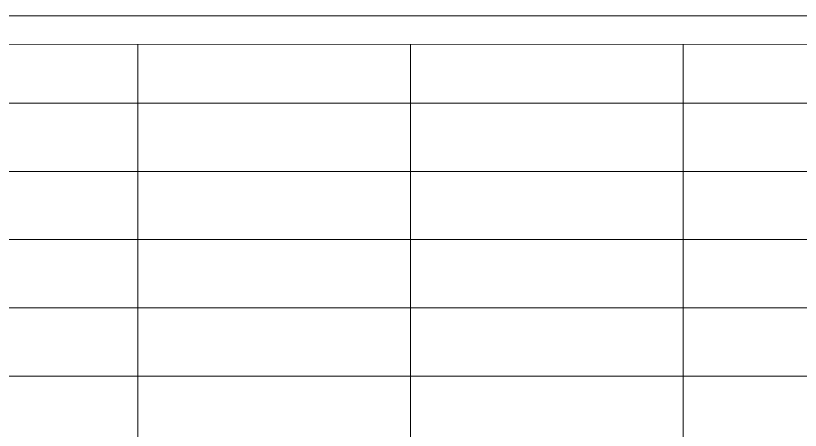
# Model space of a CAD drawing. Header units: millimetres. Extents: x 8265 to 78888, y 1905 to 34251.
# Drawn here: x 39864.4 to 40001.5, y 23971.8 to 24044.1 of the extents above; entities that cross this region are included whole.
import ezdxf

# ---------------------------------------------------------------- set-up
doc = ezdxf.new("R2010")
doc.units = ezdxf.units.MM
doc.layers.add('443_GRIGLIE_AERAZIONE_001-AM_0', color=6, linetype='Continuous', lineweight=0)

msp = doc.modelspace()

# ---------------------------------------------------------------- hatches: boundary and pattern name
at = {"layer": '443_GRIGLIE_AERAZIONE_001-AM_0'}
h = msp.add_hatch(dxfattribs=at)
h.set_pattern_fill('GRATE', color=253, scale=15, style=0)
h.set_pattern_definition([(0, (35456.603, 18313.833), (0, 11.90625), []), (90, (35456.603, 18313.833), (-47.625, 3e-15), [])])
edge = h.paths.add_edge_path()
edge.add_line((40096.84, 22748.92), (39907.1, 22748.92))
edge.add_arc((38897.18, 22085.42), 1208.37, 13.54038, 33.30398, ccw=False)
edge.add_line((40071.97, 22368.34), (40096.84, 22368.11))
edge.add_line((40096.84, 22368.11), (40096.84, 22748.92))
edge = h.paths.add_edge_path()
edge.add_line((39907.1, 22748.92), (40096.84, 22748.92))
edge.add_line((40096.84, 22748.92), (40096.85, 24039.12))
edge.add_line((40096.85, 24039.12), (39616.91, 24039.13))
edge.add_line((39616.91, 24039.13), (39616.91, 23056.07))
edge.add_arc((38897.18, 22085.42), 1208.37, 33.30398, 53.44318, ccw=False)

# ---------------------------------------------------------------- linework, layer by layer
for points in [[(39901.12, 22748.92, 0.087939), (39611.91, 23053.55), (39611.91, 24044.13), (40101.85, 24044.12), (40101.84, 22748.92)], [(39907.1, 22748.92, 0.088101), (39616.91, 23056.07), (39616.91, 24039.13), (40096.85, 24039.12), (40096.84, 22748.92)]]:
    msp.add_lwpolyline(points, format="xyb", dxfattribs=at)

doc.saveas('drawing.dxf')
